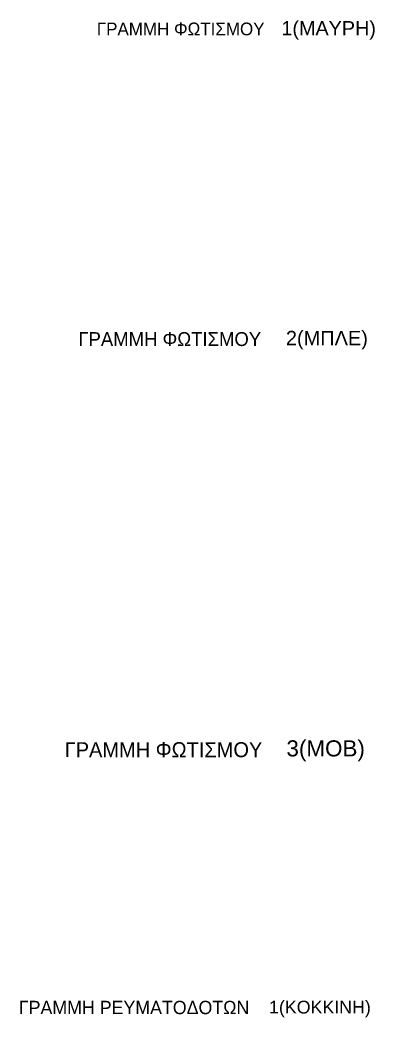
# Model space of a CAD drawing. Header units: millimetres. Extents: x 7471872 to 14943722, y 8344308 to 16688757.
# Drawn here: x 7471932.8 to 7471943.11, y 8344355.61 to 8344385.16 of the extents above; entities that cross this region are included whole.
import ezdxf

# ---------------------------------------------------------------- set-up
doc = ezdxf.new("R2010")
doc.units = ezdxf.units.MM
doc.layers.add('BUILD_FL001_USER', color=2, linetype='Continuous')
doc.styles.get("Standard").update_dxf_attribs({"font": 'arial.ttf'})
doc.styles.add('W4MS1', font='W4MS1.shx')

msp = doc.modelspace()

# ---------------------------------------------------------------- hatches: boundary and pattern name
at = {"true_color": 0x000000}
h = msp.add_hatch(dxfattribs=at)
h.set_pattern_fill('ANGLE', color=18)
h.set_pattern_definition([(0, (14.538, -17.6425), (0, 6.985), [5.08, -1.905]), (90, (14.538, -17.6425), (-6.985, 4e-16), [5.08, -1.905])])
h.paths.add_polyline_path([(7471938.517, 8344362.685), (7471938.457, 8344362.685), (7471938.457, 8344362.587), (7471938.517, 8344362.587)])
h = msp.add_hatch(dxfattribs=at)
h.set_pattern_fill('ANGLE', color=18)
h.set_pattern_definition([(0, (1.496, -0.853), (0, 6.985), [5.08, -1.905]), (90, (1.496, -0.853), (-6.985, 4e-16), [5.08, -1.905])])
h.paths.add_polyline_path([(7471942.753, 8344359.934), (7471942.692, 8344359.934), (7471942.692, 8344359.836), (7471942.753, 8344359.836)])
h = msp.add_hatch(dxfattribs=at)
h.set_pattern_fill('ANGLE', color=18)
h.set_pattern_definition([(0, (0.323, -5.082), (0, 6.985), [5.08, -1.905]), (90, (0.323, -5.082), (-6.985, 4e-16), [5.08, -1.905])])
h.paths.add_polyline_path([(7471941.579, 8344355.705), (7471941.519, 8344355.705), (7471941.519, 8344355.607), (7471941.579, 8344355.607)])

# ---------------------------------------------------------------- texts
at = {"lineweight": 30}
msp.add_text('1(ΜΑΥΡΗ)', height=0.412, dxfattribs=at).set_placement((7471940.393, 8344384.722))
for s, height, p in [('2(ΜΠΛΕ)', 0.4155, (7471940.523, 8344375.721)), ('3(ΜΟΒ)', 0.4669, (7471940.54, 8344363.776)), ('1(ΚΟΚΚΙΝΗ)', 0.3706, (7471940.033, 8344356.309))]:
    msp.add_text(s, height=height).set_placement(p)
at = {"layer": 'BUILD_FL001_USER', "color": 0, "style": 'W4MS1'}
for s, height, p in [('ΓΡΑΜΜΗ ΦΩΤΙΣΜΟΥ', 0.36935, (7471935.022, 8344384.722)), ('ΓΡΑΜΜΗ ΦΩΤΙΣΜΟΥ', 0.40252, (7471934.486, 8344375.697)), ('ΓΡΑΜΜΗ ΦΩΤΙΣΜΟΥ ', 0.43513, (7471934.088, 8344363.754)), ('ΓΡΑΜΜΗ ΡΕΥΜΑΤΟΔΟΤΩΝ', 0.38668, (7471932.755, 8344356.29))]:
    msp.add_text(s, height=height, dxfattribs=at).set_placement(p)

doc.saveas('drawing.dxf')
